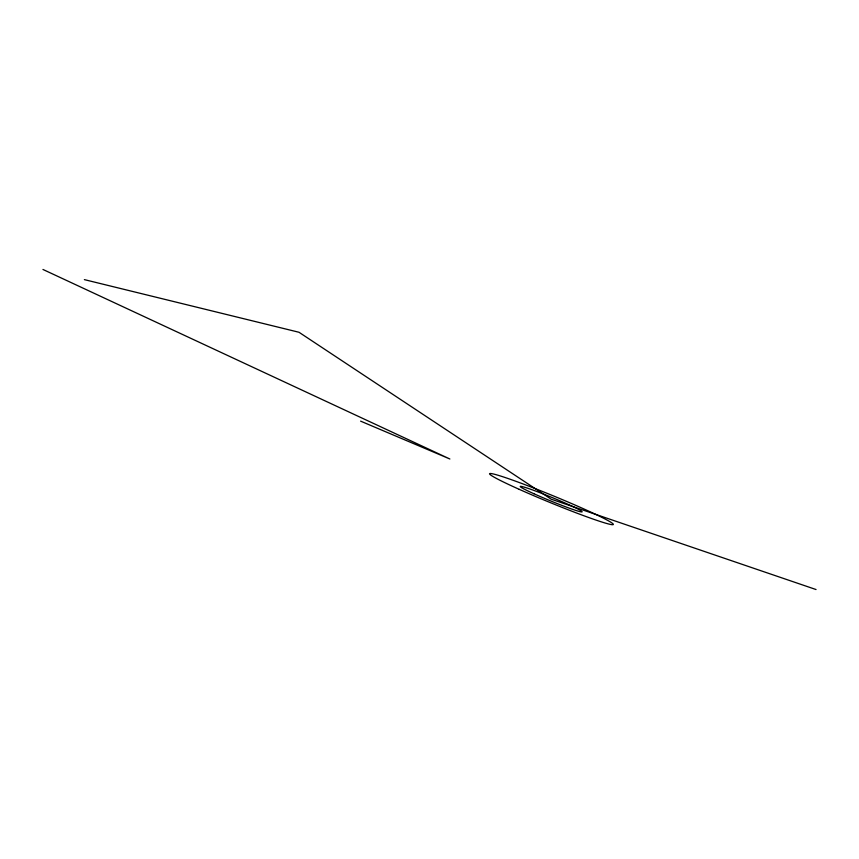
<?xml version="1.0" encoding="UTF-8"?>
<svg xmlns="http://www.w3.org/2000/svg" width="859" height="859" viewBox="0 0 859 859"><rect width="100%" height="100%" fill="white"/><g stroke="black" fill="none" stroke-linecap="round" stroke-linejoin="round"><path stroke-width="1.29" d="M84.375 279.626L299.007 332.272L551.145 499.176L816.05 589.542M360.608 421.135L449.869 458.996L42.95 269.458M519.212 489.329A66.819 3.694 22.3 0 0 613.315 524.484A66.819 3.694 22.3 0 0 521.982 483.542A66.819 3.694 22.3 0 0 519.212 489.329M533.879 493.721A33.383 1.847 22.3 0 0 582.048 511.9A33.383 1.847 22.3 0 0 537.788 491.863A33.383 1.847 22.3 0 0 533.879 493.721"/></g></svg>
